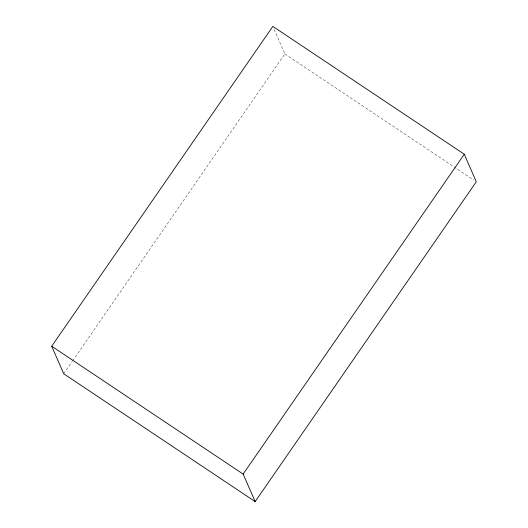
<?xml version="1.0" encoding="UTF-8"?>
<svg xmlns="http://www.w3.org/2000/svg" width="528" height="528" viewBox="0 0 528 528"><rect width="100%" height="100%" fill="white"/><g stroke="black" fill="none" stroke-linecap="round" stroke-linejoin="round"><path stroke-width="0.4" stroke-dasharray="2.64 1.98" d="M63.723 373.758L72.151 361.561M72.62 360.881L284.856 53.935L273.821 28.631M284.856 53.935L473.557 179.949"/><path stroke-width="0.79" d="M51.711 346.223L272.844 26.4L464.277 154.242L476.289 181.777L255.156 501.6L63.723 373.758L51.711 346.223L243.144 474.065L255.156 501.6M243.144 474.065L464.277 154.242"/></g></svg>
